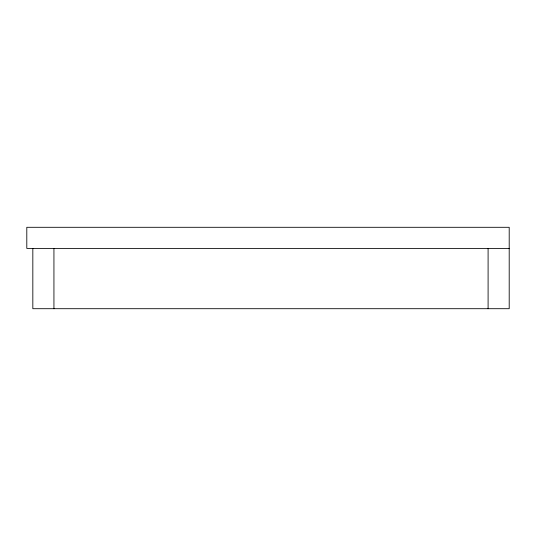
<?xml version="1.0" encoding="UTF-8"?>
<svg xmlns="http://www.w3.org/2000/svg" width="536" height="536" viewBox="0 0 536 536"><rect width="100%" height="100%" fill="white"/><g stroke="black" fill="none" stroke-linecap="round" stroke-linejoin="round"><path stroke-width="0.8" d="M509.2 248.403L26.8 248.403L26.8 227.298L509.2 227.298L509.2 308.703L32.83 308.703L32.83 248.403M488.095 248.403L488.095 308.703M53.935 248.403L53.935 308.703"/></g></svg>
